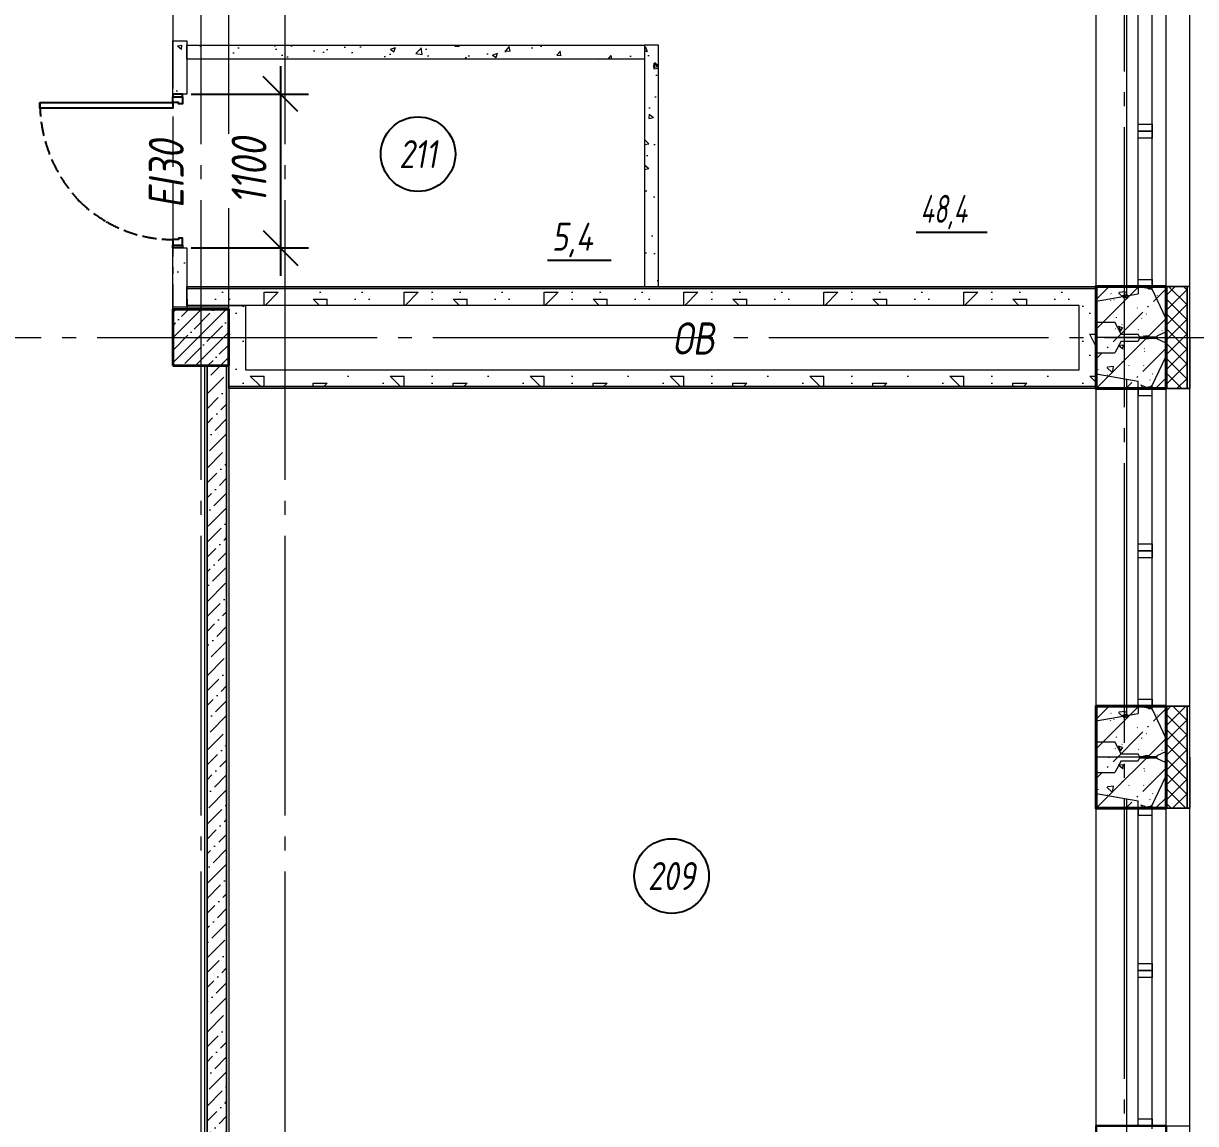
# Model space of a CAD drawing. Header units: millimetres. Extents: x -85420 to 1195317, y -69347 to 470418.
# Drawn here: x 440079 to 448457, y 24958 to 32821 of the extents above; entities that cross this region are included whole.
import ezdxf
from ezdxf import colors
from ezdxf.entities.mleader import LeaderData, LeaderLine
from ezdxf.enums import TextEntityAlignment as Align
from ezdxf.math import Vec2, Vec3

# ---------------------------------------------------------------- set-up
doc = ezdxf.new("R2010")
doc.units = ezdxf.units.MM
for name, pattern in [('GOST2.303 6', [12, 8, -1.5, 1, -1.5]), ('ГОСТ 2.303 4', [7, 5, -2, 0]), ('ГОСТ 2.303 5', [24, 20, -1.5, 1, -1.5]), ('ГОСТ 2.303 6', [12, 8, -1.5, 1, -1.5]), ('осевая', [50.800000000000004, 31.75, -6.35, 6.35, -6.35])]:
    doc.linetypes.add(name, pattern=pattern)
for name, color, linetype, lineweight in [('!М_Отверстия в перекрытиях', 253, 'Continuous', 15), ('!М_Перегородки_пеноблок', 7, 'Continuous', 20), ('!ФС_Ригели_балки', 251, 'ГОСТ 2.303 6', 15), ('+АР_Осевые линии', 252, 'GOST2.303 6', 9), ('+АР_Стены внутренние', 250, 'Continuous', 18), ('АР_Колонны', 5, 'Continuous', 35), ('АР_колонны штриховка', 193, 'Continuous', 5), ('АР_Окна', 4, 'Continuous', 9), ('АР_Отметки', 7, 'Continuous', 5), ('АР_Сущ Несущая стена', 250, 'Continuous', 50), ('АР_штриховка несущих стен', 250, 'Continuous', 0), ('Колонны', 7, 'Continuous', 25), ('СПДС_+АР_Стены', 250, 'Continuous', 20), ('СПДС_РАЗМЕРЫ', 252, 'Continuous', 0), ('стены', 7, 'Continuous', 40), ('ТОНКАЯ', 253, 'Continuous', 0), ('ЭКСПЛИКАЦИЯ', 7, 'Continuous', 5)]:
    doc.layers.add(name, color=color, linetype=linetype, lineweight=lineweight)
doc.layers.add('ОСИ', color=7, linetype='осевая', lineweight=13, true_color=0x999999)
doc.layers.add('ПБ_граница', color=7, linetype='ГОСТ 2.303 4', lineweight=40, true_color=0xdb0000)
doc.styles.add('ISOCPEUR', font='', dxfattribs={"height": 250})
doc.styles.add('ГОСТ 2.304', font='CS_Gost2304.shx', dxfattribs={"oblique": 10})
doc.styles.get('ISOCPEUR').set_extended_font_data('ISOCPEUR', italic=True)
doc.dimstyles.new('СПДС', dxfattribs={"dimscale": 100, "dimtxt": 2.5, "dimasz": 2.5, "dimexe": 2, "dimexo": 0.625, "dimgap": 1, "dimtad": 1, "dimdec": 0, "dimrnd": 5, "dimtxsty": 'ГОСТ 2.304', "dimblk": 'OBLIQUE', "dimblk1": 'OBLIQUE', "dimblk2": 'OBLIQUE', "dimcen": 2.5, "dimdle": 2, "dimadec": 0, "dimazin": 2, "dimtfac": 0.75, "dimtdec": 4, "dimtmove": 1, "dimatfit": 3, "dimfxl": 1, "dimtfill": 1, "dimtolj": 1, "dimarcsym": 1})
pattern_1 = [(140, (1.188196848629141e-13, 1.000000000000119), (31.87817107780612, 364.369337992008), [38.1, -419.1]), (85, (1.188196848629141e-13, 1.000000000000119), (-382.1136904780703, -70.48684284993874), [30.48, -335.28116834]), (190.4514447, (2.656507000000114, 31.36401400000012), (-350.2355038243903, 293.8824941807065), [32.38001759999999, -356.1804891999999]), (136.1842, (-101.5999999999999, 1.000000000000103), (84.08465586545421, 542.1580817842598), [57.14999999999998, -628.6499999999996]), (186.6355576099999, (-94.5929999999999, 46.17980000000011), (-494.8522491954431, 474.808268103006), [48.57004627999999, -534.2712163199999]), (81.18415116999998, (-101.5999999999999, 1.000000000000103), (-494.8522491710654, 474.808268129954), [45.71993414, -502.91946384]), (111, (-76.1999999999999, 51.8000000000001), (204.5303963741752, 303.2287825382651), [38.09999999999999, -419.0999999999999]), (55.99999999999997, (-76.1999999999999, 51.8000000000001), (-368.3759322446385, 123.6040566952941), [30.47999999999999, -335.2799999999999]), (161.451445, (-59.1558001999999, 77.0690652000001), (-163.8455377718105, 426.8328385574322), [32.38001759999998, -356.1798751999998]), (127.5, (1.188196848629141e-13, 1.000000000000119), (-169.1100777463062, 6.177206501183606), [0, -331.216, 0, -340.36, 0, -336.55]), (97.49999999999996, (1.188196848629141e-13, 1.000000000000119), (-200.361149636239, 133.6393250206115), [0, -194.056, 0, -323.5959999999999, 0, -128.27]), (57.49999999999999, (1.370371414875109e-13, -112.2839999999999), (11.45748798534684, 271.1811903337428), [0, -127, 0, -396.24, 0, -525.7799999999999]), (47.5, (1.452064045478682e-13, -163.0839999999999), (-50.85298206666611, 296.2583627720361), [0, -165.1, 0, -263.1439999999999, 0, -373.3799999999999])]
pattern_2 = [(45, (150, 150), (0, 1000.000000019025), [141.4, -282.8, 70.7, -424.3000000000001, 141.4, -353.6135624]), (135, (800.0000000000001, 200), (-1000.000000019025, 8.881784197001254e-14), [141.4, -212.1, 70.7, -353.6000000000001, 141.4, -495.0135624]), (63.43494882, (0, 0), (5.099862754320839e-08, 1000.000000000094), [111.8, -447.2, 111.8, -447.233989, 0, 0]), (116.5650512, (0, 0), (-4.000643816226557e-07, 1000.000000000094), [111.8, -447.2000000000001, 111.8, -447.2339890000001, 0, 0]), (0, (0, 100), (0, 1000), [50.00000000000001, -400.0000000000001, 100, -400.0000000000001, 50.00000000000001, 0]), (0, (0, 250), (0, 1000), [-150, 100, -400.0000000000001, 0, -350.0000000000001, 0]), (0, (0, 300.0000000000001), (0, 1000), [-400.0000000000001, 0, -300.0000000000001, 100, -200, 0]), (0, (0, 450.0000000000001), (0, 1000), [-200, 0, -250, 100, -450.0000000000001, 0]), (0, (0, 600.0000000000001), (0, 1000), [-200, 100, -400.0000000000001, 100, -200, 0]), (0, (0, 850.0000000000001), (0, 1000), [-150, 100, -200, 0, -550.0000000000001, 0]), (0, (0, 900.0000000000001), (0, 1000), [-200, 0, -600.0000000000001, 100, -100, 0]), (90, (50.00000000000001, 200), (-1000, 6.123233995736768e-14), [-300.0000000000001, 0, -300.0000000000001, 0, -400.0000000000001, 0]), (90, (150, 0), (-1000, 6.123233995736768e-14), [-150, 100, -400.0000000000001, 0, -350.0000000000001, 0]), (90, (250, 0), (-1000, 6.123233995736768e-14), [-400.0000000000001, 0, -350.0000000000001, 100, -150, 0]), (90, (800.0000000000001, 0), (-1000, 6.123233995736768e-14), [-200, 100, -500.0000000000001, 100, -100, 0]), (90, (100, 100), (-1000, 6.123233995736768e-14), [-300.0000000000001, 0, -350.0000000000001, 0, -350.0000000000001, 0]), (90, (200, 100), (-1000, 6.123233995736768e-14), [-250, 0, -550.0000000000001, 0, -200, 0]), (90, (300.0000000000001, 150), (-1000, 6.123233995736768e-14), [-500.0000000000001, 0, -150, 0, -350.0000000000001, 0]), (90, (350.0000000000001, 50.00000000000001), (-1000, 6.123233995736768e-14), [-450.0000000000001, 0, -200, 0, -250, 0]), (90, (450.0000000000001, 200), (-1000, 6.123233995736768e-14), [-400.0000000000001, 0, -150, 0, -400.0000000000001, 0]), (90, (500.0000000000001, 250), (-1000, 6.123233995736768e-14), [-450.0000000000001, 0, -200, 0, -350.0000000000001, 0]), (90, (550.0000000000001, 0), (-1000, 6.123233995736768e-14), [-600.0000000000001, 0, -250, 0, -150, 0]), (90, (600.0000000000001, 150), (-1000, 6.123233995736768e-14), [-200, 0, -400.0000000000001, 0, -400.0000000000001, 0]), (90, (650.0000000000001, 100), (-1000, 6.123233995736768e-14), [-450.0000000000001, 0, -250, 0, -300.0000000000001, 0]), (90, (700.0000000000001, 50.00000000000001), (-1000, 6.123233995736768e-14), [-400.0000000000001, 0, -300.0000000000001, 0, -300.0000000000001, 0]), (90, (800.0000000000001, 100), (-1000, 6.123233995736768e-14), [-300.0000000000001, 0, -300.0000000000001, 0, -400.0000000000001, 0]), (90, (900.0000000000001, 150), (-1000, 6.123233995736768e-14), [-400.0000000000001, 0, -200, 0, -400.0000000000001, 0]), (90, (950.0000000000001, 200), (-1000, 6.123233995736768e-14), [-150, 0, -600.0000000000001, 0, -250, 0])]
pattern_3 = [(45, (0, 0), (-53.03300858899107, 53.03300858899107), []), (135, (0, 0), (-53.03300858899107, -53.03300858899107), [])]

# ---------------------------------------------------------------- blocks, each defined once
blk = doc.blocks.new('_Oblique')
at = {"color": 0, "linetype": 'ByBlock', "lineweight": -2}
blk.add_line((-0.5, -0.5), (0.5, 0.5), dxfattribs=at)
blk = doc.blocks.new('*D335')
at = {"layer": 'Defpoints', "color": 0, "ltscale": 100, "transparency": 16777216}
for p in [(441216.3723544184, 32316.89848977362), (441216.3723544184, 31216.89848977361), (441916.3723544184, 31216.89848977361)]:
    blk.add_point(p, dxfattribs=at)
at = {"layer": 'СПДС_РАЗМЕРЫ', "color": 0, "lineweight": -2, "ltscale": 100, "transparency": 16777216}
for p, q in [((441916.3723544184, 32516.89848977362), (441916.3723544184, 31016.89848977361)), ((441278.8723544184, 32316.89848977362), (442116.3723544184, 32316.89848977362)), ((441278.8723544184, 31216.89848977361), (442116.3723544184, 31216.89848977361))]:
    blk.add_line(p, q, dxfattribs=at)
at = {"layer": 'СПДС_РАЗМЕРЫ', "color": 0, "lineweight": -2, "ltscale": 100, "transparency": 16777216, "xscale": 250, "yscale": 250, "zscale": 250}
for p, rotation in [((441916.3723544184, 32316.89848977362), 90), ((441916.3723544184, 31216.89848977361), 270)]:
    blk.add_blockref('_Oblique', p, dxfattribs=dict(at, rotation=rotation))
at = {"layer": 'СПДС_РАЗМЕРЫ', "color": 0, "ltscale": 100, "transparency": 16777216, "insert": (441691.3723543559, 31766.89848977362), "char_height": 250, "attachment_point": 5, "rotation": 90, "style": 'ГОСТ 2.304', "bg_fill": 3, "box_fill_scale": 1.1, "bg_fill_color": 256, "bg_fill_true_color": 13158600, "bg_fill_transparency": 0}
blk.add_mtext('\\A1;1100', dxfattribs=at)
blk = doc.blocks.new('*U112')
at = {"lineweight": 15}
h = blk.add_hatch(dxfattribs=at)
h.set_pattern_fill('AR-CONC', color=256, scale=2, angle=90)
h.set_pattern_definition(pattern_1)
h.paths.add_polyline_path([(1.189804971278817e-13, 1.18849374786123e-13), (5.796751967324099e-14, 379.486260346428), (100.0000000000001, 379.486260346428), (100.0000000000001, 1.350617236246481e-13)])
at = {"linetype": 'ByBlock', "ltscale": 100, "transparency": 33554687}
blk.add_lwpolyline([(1.189804971278817e-13, 1.189804971278817e-13), (5.795445207746397e-14, 379.486260346428), (100.0000000000001, 379.486260346428), (100.0000000000001, 1.350617236246481e-13)], close=True, dxfattribs=at)
blk = doc.blocks.new('*U125')
at = {"lineweight": 15}
h = blk.add_hatch(dxfattribs=at)
h.set_pattern_fill('AR-CONC', color=256, scale=2, angle=270)
h.set_pattern_definition([(320, (1.190188447129346e-13, -0.9999999999998811), (-31.87817107780616, -364.369337992008), [38.1, -419.1]), (265, (1.190188447129346e-13, -0.9999999999998811), (382.1136904780703, 70.4868428499387), [30.48, -335.28116834]), (10.45144469999994, (-2.65650699999988, -31.36401399999988), (350.2355038243902, -293.8824941807065), [32.38001759999999, -356.1804891999999]), (316.1841999999999, (101.6000000000001, -0.9999999999998771), (-84.08465586545428, -542.1580817842598), [57.14999999999998, -628.6499999999996]), (6.635557609999926, (94.59300000000015, -46.17979999999989), (494.8522491954431, -474.808268103006), [48.57004627999999, -534.2712163199999]), (261.18415117, (101.6000000000001, -0.9999999999998771), (494.8522491710653, -474.8082681299541), [45.71993414, -502.91946384]), (290.9999999999999, (76.20000000000014, -51.79999999999987), (-204.5303963741752, -303.2287825382651), [38.09999999999999, -419.0999999999999]), (236, (76.20000000000014, -51.79999999999987), (368.3759322446385, -123.6040566952941), [30.47999999999999, -335.2799999999998]), (341.4514449999999, (59.15580020000012, -77.06906519999987), (163.8455377718105, -426.8328385574322), [32.38001759999998, -356.1798751999998]), (307.5, (1.190188447129346e-13, -0.9999999999998811), (169.1100777463062, -6.177206501183626), [0, -331.216, 0, -340.36, 0, -336.55]), (277.4999999999999, (1.190188447129346e-13, -0.9999999999998811), (200.361149636239, -133.6393250206115), [0, -194.056, 0, -323.5959999999999, 0, -128.27]), (237.5, (1.146746768877987e-13, 112.2840000000001), (-11.45748798534688, -271.1811903337428), [0, -127, 0, -396.2399999999999, 0, -525.7799999999997]), (227.5, (1.1272661956711e-13, 163.0840000000001), (50.85298206666607, -296.2583627720361), [0, -165.0999999999999, 0, -263.1439999999999, 0, -373.3799999999999])])
edge = h.paths.add_edge_path()
edge.add_line((-1.778716063327579e-13, -1724.956502206798), (99.9999999999998, -1724.956502206798))
edge.add_line((1.784707456918226e-13, 1.192379528447418e-13), (-1.778738299463947e-13, -1724.956502206798))
edge.add_line((100.0000000000002, 9.832231965022753e-14), (1.989519660128281e-13, 1.189804971278818e-13))
edge.add_line((99.9999999999998, -1724.956502206798), (100.0000000000002, -2.273736754432321e-13))
at = {"linetype": 'ByBlock', "ltscale": 100, "transparency": 33554687}
blk.add_lwpolyline([(1.784707456918226e-13, 1.189804971278818e-13), (-1.778738299463947e-13, -1724.956502206798), (99.9999999999998, -1724.956502206798), (100.0000000000002, 9.832231965022753e-14)], close=True, dxfattribs=at)
blk = doc.blocks.new('*U113')
at = {"lineweight": 15}
h = blk.add_hatch(dxfattribs=at)
h.set_pattern_fill('AR-CONC', color=256, scale=2, angle=360)
h.set_pattern_definition([(49.99999999999999, (1.00000000000006, 5.946736380903647e-14), (364.369337992008, -31.87817107780618), [38.1, -419.1]), (355, (1.00000000000006, 5.946736380903647e-14), (-70.48684284993867, 382.1136904780703), [30.48, -335.28116834]), (100.4514446999999, (31.36401400000006, -2.656506999999941), (293.8824941807065, 350.2355038243902), [32.38001759999999, -356.1804891999999]), (46.18419999999995, (1.000000000000062, 101.6000000000001), (542.1580817842598, -84.08465586545431), [57.14999999999998, -628.6499999999997]), (96.63555760999995, (46.17980000000006, 94.59300000000007), (474.8082681030061, 494.852249195443), [48.57004627999999, -534.2712163199999]), (351.18415117, (1.000000000000062, 101.6000000000001), (474.8082681299541, 494.8522491710652), [45.71993414, -502.91946384]), (20.99999999999998, (51.80000000000005, 76.20000000000007), (303.228782538265, -204.5303963741752), [38.09999999999999, -419.1]), (326, (51.80000000000005, 76.20000000000007), (123.6040566952942, 368.3759322446385), [30.47999999999999, -335.2799999999999]), (71.45144499999996, (77.06906520000005, 59.15580020000006), (426.8328385574323, 163.8455377718105), [32.38001759999998, -356.1798751999998]), (37.49999999999999, (1.00000000000006, 5.946736380903647e-14), (6.177206501183637, 169.1100777463062), [0, -331.216, 0, -340.36, 0, -336.55]), (7.499999999999953, (1.00000000000006, 5.946736380903647e-14), (133.6393250206115, 200.361149636239), [0, -194.056, 0, -323.5959999999999, 0, -128.27]), (327.5, (-112.2839999999999, 6.205984038363095e-14), (271.1811903337428, -11.45748798534689), [0, -127, 0, -396.24, 0, -525.7799999999999]), (317.5, (-163.0839999999999, 6.322238593277649e-14), (296.2583627720361, 50.85298206666605), [0, -165.1, 0, -263.1439999999999, 0, -373.3799999999999])])
h.paths.add_polyline_path([(3271.027478672099, -1.537658889105842e-14), (3271.027478672099, -100), (5.720177307349691e-14, -99.99999999999994), (5.906386491005833e-14, 5.949024856394087e-14)])
at = {"linetype": 'ByBlock', "ltscale": 100, "transparency": 33554687}
blk.add_lwpolyline([(5.949024856394085e-14, 5.949024856394087e-14), (3271.027478672099, -1.536641357115577e-14), (3271.027478672099, -100), (5.720177307349691e-14, -99.99999999999994)], close=True, dxfattribs=at)
blk = doc.blocks.new('*U124')
at = {"lineweight": 15}
h = blk.add_hatch(dxfattribs=at)
h.set_pattern_fill('AR-CONC', color=256, scale=2, angle=90)
h.set_pattern_definition(pattern_1)
h.paths.add_polyline_path([(100.0000000000001, 1.350617236246481e-13), (1.189804971278817e-13, 1.189603970885855e-13), (4.815592369311616e-14, 440.4832797878189), (100, 440.4832797878189)])
at = {"linetype": 'ByBlock', "ltscale": 100, "transparency": 33554687}
blk.add_lwpolyline([(1.189804971278817e-13, 1.189804971278817e-13), (4.814538322481727e-14, 440.4832797878189), (100, 440.4832797878189), (100.0000000000001, 1.350617236246481e-13)], close=True, dxfattribs=at)
blk = doc.blocks.new('Колонна 400х400')
at = {"layer": 'АР_колонны штриховка'}
h = blk.add_hatch(dxfattribs=at)
h.set_pattern_fill('ANSI35', color=256, scale=20)
h.set_pattern_definition([(45, (-139655.8754315234, -114865.3000987881), (-89.80256121069154, 89.80256121069154), []), (45, (-139566.0728315234, -114865.3000987881), (-89.80256121069154, 89.80256121069154), [158.75, -31.75, 0, -31.75])])
h.paths.add_polyline_path([(-6.676418706774712e-08, 3.284076228737831e-07), (399.9999999332358, 3.284076228737831e-07), (399.9999999332358, 400.0000003284076), (-6.676418706774712e-08, 400.0000003284076)])
at = {"layer": 'АР_Колонны'}
blk.add_lwpolyline([(0, 0), (400, 0), (400, 400), (0, 400)], close=True, dxfattribs=at)
blk = doc.blocks.new('НП 3033')
at = {"layer": 'АР_Окна', "ltscale": 100}
for p, q in [((365, 500), (2635, 500)), ((365, 400), (2635, 400)), ((365, 300), (2635, 300)), ((365, 220), (2635, 220)), ((365, 0), (2635, 0))]:
    blk.add_line(p, q, dxfattribs=at)
for points in [[(365, 300), (365, 500), (365, 670), (2635, 670), (2635, 300)], [(365, 300), (415, 300), (415, 400), (365, 400)], [(1450, 400), (1425, 400), (1425, 300), (1450, 300), (1475, 300), (1475, 400), (1437.5, 400)], [(1500, 400), (1475, 400), (1475, 300), (1500, 300), (1525, 300), (1525, 400), (1487.5, 400)], [(2635, 300), (2585, 300), (2585, 400), (2635, 400)]]:
    blk.add_lwpolyline(points, dxfattribs=at)
at = {"layer": 'СПДС_+АР_Стены', "ltscale": 100}
for points in [[(8.419446744138052e-15, 670), (8.419446744138052e-15, 670), (365, 670), (365, 670)], [(3000, 670), (3000, 670), (2635, 670), (2635, 670)]]:
    blk.add_lwpolyline(points, dxfattribs=at)
at = {"layer": 'стены', "ltscale": 100}
for p, q in [((2960, 500), (2860, 500)), ((0, 0), (0, 0))]:
    blk.add_line(p, q, dxfattribs=at)
at = {"layer": 'стены', "lineweight": 30, "ltscale": 100}
blk.add_lwpolyline([(0, 0), (365, 0), (365, 500), (0, 500)], dxfattribs=at)
at = {"layer": 'стены', "ltscale": 100}
blk.add_lwpolyline([(3000, 500), (2635, 500), (2635, 0), (3000, 0)], dxfattribs=at)
blk = doc.blocks.new('*U53')
at = {"linetype": 'ГОСТ 2.303 5', "ltscale": 50}
blk.add_lwpolyline([(8560, 400), (0, 400), (0, 0), (8560, 1.818989403545856e-12)], close=True, dxfattribs=at)
blk = doc.blocks.new('Из_буфера30619')
at = {"rotation": 270}
blk.add_blockref('*U53', (-1019.999999993481, -31219.99999999977), dxfattribs=at)
blk = doc.blocks.new('обследование 2 этаж 1245')
at = {"layer": 'ТОНКАЯ', "ltscale": 100}
for p, q in [((7060, -40820), (7060, -38100)), ((6560, -40700), (6560, -38220)), ((6780, -40661.8666666667), (6780, -38258.1333333333)), ((6860, -40595), (6860, -38325)), ((6960, -40617), (6960, -38303)), ((6860, -40595), (6950, -40610)), ((6860, -40595), (6860, -40648)), ((6950, -40610), (6960, -40617)), ((6960, -40617), (7055, -40818)), ((6560, -40700), (6860, -40648)), ((6560, -40700), (6560, -40850)), ((6560, -40850), (6695, -40850)), ((6560, -40960), (6560, -40850)), ((6740, -40935), (6695, -40850)), ((7055, -40818), (7060, -40820)), ((7060, -40920), (7060, -40820)), ((6995, -40960), (6560, -40960)), ((6995, -40960), (6560, -40960)), ((6560, -40960), (6560, -41070)), ((6740, -40935), (6860, -40935)), ((6870, -40955), (6860, -40935)), ((6870, -40965), (6860, -40985)), ((6870, -40955), (6908, -40955)), ((6870, -40965), (6908, -40965)), ((6913, -40950), (6908, -40955)), ((6913, -40970), (6908, -40965)), ((6933, -40950), (6913, -40950)), ((6933, -40970), (6913, -40970)), ((6938, -40955), (6933, -40950)), ((6938, -40965), (6933, -40970)), ((6938, -40955), (6995, -40955)), ((6938, -40960), (6995, -40960)), ((6938, -40960), (6995, -40960)), ((6938, -40965), (6995, -40965)), ((7060, -40920), (6995, -40950)), ((6995, -40950), (6995, -40955)), ((6995, -40955), (6995, -40960)), ((6995, -40965), (6995, -40960)), ((6995, -40970), (6995, -40965)), ((7060, -41000), (6995, -40970)), ((6740, -40985), (6695, -41070)), ((6740, -40985), (6860, -40985)), ((7060, -41000), (7060, -41100)), ((6560, -41220), (6560, -41070)), ((6560, -41070), (6695, -41070)), ((6960, -41303), (7055, -41102)), ((7055, -41102), (7060, -41100)), ((7060, -43820), (7060, -41100)), ((6560, -43700), (6560, -41220)), ((6560, -41220), (6860, -41272)), ((6780, -43661.8666666667), (6780, -41258.1333333333)), ((6860, -41325), (6860, -41272)), ((6950, -41310), (6960, -41303)), ((6960, -43617), (6960, -41303)), ((6860, -41325), (6950, -41310)), ((6860, -43595), (6860, -41325)), ((6560, -43700), (6860, -43648)), ((6860, -43595), (6950, -43610)), ((6860, -43595), (6860, -43648)), ((6950, -43610), (6960, -43617)), ((6960, -43617), (7055, -43818)), ((6560, -43700), (6560, -43850)), ((7055, -43818), (7060, -43820)), ((6560, -43850), (6695, -43850)), ((6560, -43960), (6560, -43850)), ((6740, -43935), (6695, -43850)), ((7060, -43920), (7060, -43820)), ((6995, -43960), (6560, -43960)), ((6995, -43960), (6560, -43960)), ((6560, -43960), (6560, -44070)), ((6740, -43985), (6695, -44070)), ((6740, -43935), (6860, -43935)), ((6740, -43985), (6860, -43985)), ((6870, -43955), (6860, -43935)), ((6870, -43965), (6860, -43985)), ((6870, -43955), (6908, -43955)), ((6870, -43965), (6908, -43965)), ((6913, -43950), (6908, -43955)), ((6913, -43970), (6908, -43965)), ((6933, -43950), (6913, -43950)), ((6933, -43970), (6913, -43970)), ((6938, -43955), (6933, -43950)), ((6938, -43965), (6933, -43970)), ((6938, -43955), (6995, -43955)), ((6938, -43960), (6995, -43960)), ((6938, -43960), (6995, -43960)), ((6938, -43965), (6995, -43965)), ((7060, -43920), (6995, -43950)), ((6995, -43950), (6995, -43955)), ((6995, -43955), (6995, -43960)), ((6995, -43965), (6995, -43960)), ((6995, -43970), (6995, -43965)), ((7060, -44000), (6995, -43970)), ((6560, -44220), (6560, -44070)), ((6560, -44070), (6695, -44070)), ((7060, -44000), (7060, -44100)), ((6960, -44303), (7055, -44102)), ((7055, -44102), (7060, -44100)), ((7060, -46820), (7060, -44100)), ((6560, -46700), (6560, -44220)), ((6560, -44220), (6860, -44272)), ((6780, -46661.8666666667), (6780, -44258.1333333333)), ((6860, -44325), (6860, -44272)), ((6860, -44325), (6950, -44310)), ((6950, -44310), (6960, -44303)), ((6960, -46617), (6960, -44303)), ((6860, -46595), (6860, -44325))]:
    blk.add_line(p, q, dxfattribs=at)
blk = doc.blocks.new('A$C314F1C93')
at = {"layer": '+АР_Осевые линии', "linetype": 'ГОСТ 2.303 5', "lineweight": 0, "ltscale": 100}
for p, q in [((17540.00000000047, 64752.65710872156), (17540.00000000047, -9752.23746942038)), ((10940.00000000047, 64233.04186645093), (10940.00000000047, -9232.622227149745)), ((11540.00000000047, 64233.04186645093), (11540.00000000047, -9232.622227149745))]:
    blk.add_line(p, q, dxfattribs=at)
blk.add_lwpolyline([(-4199.99999999968, 15249.99999999988), (75280.00000000006, 15249.99999999988)], dxfattribs=at)
blk = doc.blocks.new('_DotSmall')
at = {"color": 0, "linetype": 'ByBlock', "const_width": 0.5}
blk.add_lwpolyline([(-0.0625, 0, 1), (0.0625, 0, 1)], format="xyb", close=True, dxfattribs=at)
blk = doc.blocks.new('АР план')
at = {"layer": 'АР_Отметки', "lineweight": 9}
ml = blk.add_multileader_mtext('Standard', dxfattribs=at)
ml.set_content('+3,950', color=256, style='ISOCPEUR')
ml.set_leader_properties(color=256, linetype='Continuous', lineweight=-1)
ml.set_arrow_properties(name='DOTSMALL')
ml.build(insert=Vec2(0, 0))
ml.multileader.update_dxf_attribs({"has_text_frame": 1, "text_left_attachment_type": 4, "text_right_attachment_type": 4, "dogleg_length": 100, "arrow_head_size": 180})
ctx = ml.context
ctx.base_point, ctx.char_height, ctx.arrow_head_size, ctx.landing_gap_size, ctx.plane_origin = Vec3(653061.3110686555, 32239.71936149879), 250, 180, 50, Vec3(652979.9176188062, 30972.1551693685)
ctx.left_attachment, ctx.right_attachment = 4, 4
notes = []
notes.append((ctx, [(0, (0, 0, 0), (0, 0), (1, 0), 1, [])]))
ctx.mtext.insert, ctx.mtext.width, ctx.mtext.line_spacing_style, ctx.mtext.flow_direction = Vec3(653111.3110686555, 32573.05269483211), 852.6970314602484, 2, 5
ml = blk.add_multileader_mtext('Standard', dxfattribs=at)
ml.set_content('+1,975', color=256, style='ISOCPEUR')
ml.set_leader_properties(color=256, linetype='Continuous', lineweight=-1)
ml.set_arrow_properties(name='DOTSMALL')
ml.build(insert=Vec2(0, 0))
ml.multileader.update_dxf_attribs({"has_text_frame": 1, "text_left_attachment_type": 4, "text_right_attachment_type": 4, "dogleg_length": 100, "arrow_head_size": 180})
ctx = ml.context
ctx.base_point, ctx.char_height, ctx.arrow_head_size, ctx.landing_gap_size, ctx.plane_origin = Vec3(652749.2966237958, 27128.71309628351), 250, 180, 50, Vec3(655881.3550783198, 25957.03355335795)
ctx.left_attachment, ctx.right_attachment = 4, 4
notes.append((ctx, [(0, (0, 0, 0), (0, 0), (1, 0), 1, [])]))
ctx.mtext.insert, ctx.mtext.width, ctx.mtext.line_spacing_style, ctx.mtext.flow_direction = Vec3(652799.2966237958, 27528.71309628351), 852.6970314602484, 2, 5
ml = blk.add_multileader_mtext('Standard', dxfattribs=at)
ml.set_content('+2,410', color=256, style='ISOCPEUR')
ml.set_leader_properties(color=256, linetype='Continuous', lineweight=-1)
ml.set_arrow_properties(name='DOTSMALL')
ml.build(insert=Vec2(0, 0))
ml.multileader.update_dxf_attribs({"has_text_frame": 1, "text_left_attachment_type": 4, "text_right_attachment_type": 4, "dogleg_length": 100, "arrow_head_size": 180})
ctx = ml.context
ctx.base_point, ctx.char_height, ctx.arrow_head_size, ctx.landing_gap_size, ctx.plane_origin = Vec3(649667.0758553846, 15695.91183566085), 250, 180, 50, Vec3(647505.863485316, 15104.66626217555)
ctx.left_attachment, ctx.right_attachment = 4, 4
notes.append((ctx, [(0, (0, 0, 0), (0, 0), (1, 0), 1, [])]))
ctx.mtext.insert, ctx.mtext.width, ctx.mtext.line_spacing_style, ctx.mtext.flow_direction = Vec3(649717.0758553846, 16029.2451689942), 852.6970314602484, 2, 5
for ctx, leaders in notes:
    for number, flags, end, landing, length, lines in leaders:
        leader = LeaderData()
        leader.index, (leader.has_last_leader_line, leader.has_dogleg_vector, leader.attachment_direction) = number, flags
        leader.last_leader_point, leader.dogleg_vector, leader.dogleg_length = Vec3(end), Vec3(landing), length
        for number, points, colour, breaks in lines:
            line = LeaderLine()
            line.index, line.vertices, line.color, line.breaks = number, Vec3.list(points), colors.encode_raw_color(colour), breaks
            leader.lines.append(line)
        ctx.leaders.append(leader)

msp = doc.modelspace()

# ---------------------------------------------------------------- block references
at = {"layer": 'ОСИ', "ltscale": 40}
msp.add_blockref('A$C314F1C93', (430406.3725916118, 15326.41521031433, 4.999999999999952e-09), dxfattribs=at)

# ---------------------------------------------------------------- next in the draw order: hatches: boundary and pattern name
at = {"layer": '!М_Перегородки_пеноблок', "ltscale": 100}
h = msp.add_hatch(dxfattribs=at)
h.set_pattern_fill('БЕТОННАЯ ПОДГОТОВКА', color=256, scale=100, style=0, pattern_type=2)
h.set_pattern_definition(pattern_2)
h.paths.add_polyline_path([(441246.3730762142, 30926.44145564564), (447746.3730658573, 30926.41520998409), (447746.372581322, 30806.41520998507), (441246.3725916789, 30806.44145564662)], flags=0)
h = msp.add_hatch(dxfattribs=at)
h.set_pattern_fill('БЕТОННАЯ ПОДГОТОВКА', color=256, scale=100, style=0, pattern_type=2)
h.set_pattern_definition(pattern_2)
h.paths.add_polyline_path([(441546.3726008549, 30346.43645717141), (441546.3802656873, 30806.43804542474), (441666.3802656707, 30806.43604591014), (441666.3726008784, 30346.43686840729)], flags=0)
h = msp.add_hatch(dxfattribs=at)
h.set_pattern_fill('БЕТОННАЯ ПОДГОТОВКА', color=256, scale=100, style=0, pattern_type=2)
h.set_pattern_definition(pattern_2)
h.paths.add_polyline_path([(447626.3649172005, 30346.45729309654), (447626.3725813133, 30806.41569452036), (447746.3715989822, 30806.41520998904), (447746.3725813219, 30806.41520997267), (447746.364917224, 30346.45770433242)], flags=0)
h = msp.add_hatch(dxfattribs=at)
h.set_pattern_fill('БЕТОННАЯ ПОДГОТОВКА', color=256, scale=100, style=0, pattern_type=2)
h.set_pattern_definition(pattern_2)
h.paths.add_polyline_path([(441546.3726008653, 30346.43645717141), (447746.372581322, 30346.45770435869), (447746.3729925579, 30226.45770435939), (441546.3730121012, 30226.43645717211)], flags=0)
at = {"layer": '+АР_Стены внутренние', "lineweight": 0, "ltscale": 100}
h = msp.add_hatch(dxfattribs=at)
h.set_pattern_fill('БЕТОН И ИЗДЕЛИЯ ИЗ НЕГО', color=256, scale=30, style=0, pattern_type=2)
h.set_pattern_definition([(45, (0, 0), (39.77475644174331, 145.8407736197254), [187.5, -40.50000000000001, 0, -40.50000000000001])])
h.paths.add_polyline_path([(441531.3725916797, 30376.4152099858), (441531.3725916796, 23992.41219389264), (441391.3725916796, 23992.41219389264), (441391.3725916797, 30376.41520998581)], flags=0)
at = {"layer": 'АР_штриховка несущих стен', "lineweight": 0}
h = msp.add_hatch(dxfattribs=at)
h.set_pattern_fill('FP_1', color=256, angle=90, style=0, pattern_type=2)
h.set_pattern_definition([(225, (226238.7395056369, 419007.9367795632), (212.1320343559643, -212.1320343559643), [300.0000000000001, -50.00000000000001, 10, -50.00000000000001]), (225, (226026.7395056369, 419007.9367795632), (212.1320343559643, -212.1320343559643), []), (140, (226238.7395056369, 419007.9367795632), (31.37586718776049, 358.6306040025252), [37.5, -412.5]), (85, (226238.7395056369, 419007.9367795632), (-376.0956830054848, -69.37609840310988), [30, -330]), (190.4509999999993, (226241.3545056368, 419037.8227795633), (-344.7173363236747, 289.2568028982387), [31.87000000000002, -350.571]), (136.184, (226138.7395056369, 419007.9367795632), (82.7614966388627, 533.6199696404694), [56.25, -618.75]), (186.6359999999993, (226145.6365056369, 419052.4047795633), (-487.0622145359653, 467.3284015511165), [47.80499999999994, -525.8559999999991]), (81.18399999999997, (226138.7395056369, 419007.9367795632), (-487.0580492787813, 467.332636044979), [45, -495]), (111, (226163.7395056367, 419057.9367795632), (201.3095187061823, 298.4540715877155), [37.5, -412.5]), (55.99999999999996, (226163.7395056367, 419057.9367795632), (-362.5748960476323, 121.6571023863739), [29.99999999999998, -329.9999999999997]), (161.451, (226180.5155056368, 419082.8077795632), (-161.2620949745204, 420.1119811543452), [31.87, -350.571]), (127.5, (226238.7395056369, 419007.9367795632), (-166.4469269156558, 6.079927658645317), [3.353, -322.647, 3.353, -331.647, -331.25]), (127.5, (226238.7395056369, 419007.9367795632), (-166.4469269156558, 6.079927658645317), [-661, 3.353, -327.897]), (97.5, (226238.7395056369, 419007.9367795632), (-197.2058559411801, 131.5347687210744), [3.352999999999998, -187.6469999999999, 3.352999999999998, -315.1469999999997, -126.2499999999999]), (97.5, (226238.7395056369, 419007.9367795632), (-197.2058559411801, 131.5347687210744), [-509.4999999999997, 3.352999999999998, -122.8969999999999]), (57.49999999999998, (226238.7395056369, 418896.4367795632), (11.27743586718989, 266.9112180862045), [3.352999999999988, -121.6469999999996, 3.352999999999988, -386.6469999999985, -517.4999999999969]), (57.49999999999998, (226238.7395056369, 418896.4367795632), (11.27743586718989, 266.9112180862045), [-514.9999999999969, 3.352999999999988, -514.1469999999969]), (47.49999999999999, (226238.7395056369, 418846.4367795632), (-50.05249116615892, 291.5930846711931), [3.353, -159.147, 3.353, -255.647, -367.5]), (47.49999999999999, (226238.7395056369, 418846.4367795632), (-50.05249116615892, 291.5930846711931), [-421.5, 3.353, -364.147])])
h.paths.add_polyline_path([(447746.372591679, 30211.4152099858), (448246.372591679, 30211.4152099858), (448246.372591679, 30941.4152099858), (447746.372591679, 30941.4152099858)])
h = msp.add_hatch(dxfattribs=at)
h.set_pattern_fill('FP_1', color=256, angle=90, style=0, pattern_type=2)
h.set_pattern_definition([(225, (226238.7395056369, 416007.9367795632), (212.1320343559643, -212.1320343559643), [300.0000000000001, -50.00000000000001, 10, -50.00000000000001]), (225, (226026.7395056369, 416007.9367795632), (212.1320343559643, -212.1320343559643), []), (140, (226238.7395056369, 416007.9367795632), (31.37586718776049, 358.6306040025252), [37.5, -412.5]), (85, (226238.7395056369, 416007.9367795632), (-376.0956830054848, -69.37609840310988), [30, -330]), (190.4509999999993, (226241.3545056368, 416037.8227795633), (-344.7173363236747, 289.2568028982387), [31.87000000000002, -350.571]), (136.184, (226138.7395056369, 416007.9367795632), (82.7614966388627, 533.6199696404694), [56.25, -618.75]), (186.6359999999993, (226145.6365056369, 416052.4047795633), (-487.0622145359653, 467.3284015511165), [47.80499999999994, -525.8559999999991]), (81.18399999999997, (226138.7395056369, 416007.9367795632), (-487.0580492787813, 467.332636044979), [45, -495]), (111, (226163.7395056367, 416057.9367795632), (201.3095187061823, 298.4540715877155), [37.5, -412.5]), (55.99999999999996, (226163.7395056367, 416057.9367795632), (-362.5748960476323, 121.6571023863739), [29.99999999999998, -329.9999999999997]), (161.451, (226180.5155056368, 416082.8077795632), (-161.2620949745204, 420.1119811543452), [31.87, -350.571]), (127.5, (226238.7395056369, 416007.9367795632), (-166.4469269156558, 6.079927658645317), [3.353, -322.647, 3.353, -331.647, -331.25]), (127.5, (226238.7395056369, 416007.9367795632), (-166.4469269156558, 6.079927658645317), [-661, 3.353, -327.897]), (97.5, (226238.7395056369, 416007.9367795632), (-197.2058559411801, 131.5347687210744), [3.352999999999998, -187.6469999999999, 3.352999999999998, -315.1469999999997, -126.2499999999999]), (97.5, (226238.7395056369, 416007.9367795632), (-197.2058559411801, 131.5347687210744), [-509.4999999999997, 3.352999999999998, -122.8969999999999]), (57.49999999999998, (226238.7395056369, 415896.4367795632), (11.27743586718989, 266.9112180862045), [3.352999999999988, -121.6469999999996, 3.352999999999988, -386.6469999999985, -517.4999999999969]), (57.49999999999998, (226238.7395056369, 415896.4367795632), (11.27743586718989, 266.9112180862045), [-514.9999999999969, 3.352999999999988, -514.1469999999969]), (47.49999999999999, (226238.7395056369, 415846.4367795632), (-50.05249116615892, 291.5930846711931), [3.353, -159.147, 3.353, -255.647, -367.5]), (47.49999999999999, (226238.7395056369, 415846.4367795632), (-50.05249116615892, 291.5930846711931), [-421.5, 3.353, -364.147])])
h.paths.add_polyline_path([(447746.372591679, 27211.4152099858), (448246.372591679, 27211.4152099858), (448246.372591679, 27941.4152099858), (447746.372591679, 27941.4152099858)])
at = {"layer": 'СПДС_+АР_Стены', "lineweight": 9, "ltscale": 100}
h = msp.add_hatch(dxfattribs=at)
h.set_pattern_fill('НЕМЕТАЛЛИЧЕСКИЕ МАТЕРИАЛЫ', color=256, scale=30, style=0, pattern_type=2)
h.set_pattern_definition(pattern_3)
h.paths.add_polyline_path([(448396.372591679, 30211.4152099858), (448396.372591679, 30941.4152099858), (448246.372591679, 30941.4152099858), (448246.372591679, 30211.4152099858)], flags=0)
h = msp.add_hatch(dxfattribs=at)
h.set_pattern_fill('НЕМЕТАЛЛИЧЕСКИЕ МАТЕРИАЛЫ', color=256, scale=30, style=0, pattern_type=2)
h.set_pattern_definition(pattern_3)
h.paths.add_polyline_path([(448396.372591679, 27211.4152099858), (448396.372591679, 27941.4152099858), (448246.372591679, 27941.4152099858), (448246.372591679, 27211.4152099858)], flags=0)

# ---------------------------------------------------------------- next in the draw order: linework, layer by layer
at = {"layer": '!М_Перегородки_пеноблок', "ltscale": 100}
for points in [[(447626.3725813133, 30806.41569452036), (441246.3725916789, 30806.44145564662), (441246.3730762142, 30926.44145564564), (447746.3730658573, 30926.41520998409), (447746.372581322, 30806.41520998507)], [(441546.3726008549, 30346.43645717141), (441546.3802656873, 30806.43804542474), (441666.3802656707, 30806.43604591014), (441666.3726008784, 30346.43686840729)], [(447626.3649172005, 30346.45729309654), (447626.3725813133, 30806.41569452036)], [(447746.3725813219, 30806.41520997267), (447746.364917224, 30346.45770433242)], [(447746.364917224, 30346.45770433242), (447746.372581322, 30346.45770435869), (447746.3729925579, 30226.45770435939), (441546.3730121012, 30226.43645717211), (441546.3726008653, 30346.43645717141)], [(441666.3726008784, 30346.43686840729), (447626.3649172005, 30346.45729309654)]]:
    msp.add_lwpolyline(points, dxfattribs=at)
for points in [[(441246.3731367811, 30941.44145564552), (447746.3731264242, 30941.41520998397), (447746.3730658573, 30926.41520998409), (441246.3730762142, 30926.44145564564)], [(441546.3730121012, 30226.43645717211), (447746.3729925579, 30226.45770435939), (447746.3730439623, 30211.45770435948), (441546.3730635057, 30211.4364571722), (441546.3730121012, 30226.43645717211)]]:
    msp.add_lwpolyline(points, close=True, dxfattribs=at)
at = {"layer": '+АР_Стены внутренние', "ltscale": 100}
for points in [[(441391.3725916797, 30376.41520998581), (441391.3725916796, 23992.41219389264), (441376.3725916796, 23992.41219389264), (441376.3725916797, 30376.41520998581), (441391.3725916797, 30376.41520998581)], [(441531.3725916797, 30376.4152099858), (441531.3725916796, 23992.41219389264), (441391.3725916796, 23992.41219389264), (441391.3725916797, 30376.41520998581)], [(441546.3725916797, 30376.4152099858), (441546.3725916796, 23992.41219389264), (441531.3725916796, 23992.41219389264), (441531.3725916797, 30376.4152099858), (441546.3725916797, 30376.4152099858)]]:
    msp.add_lwpolyline(points, close=True, dxfattribs=at)
at = {"elevation": 4.999999999999952e-09}
msp.add_lwpolyline([(440196.3723544184, 32256.89848977362), (441146.3723544184, 32256.89848977362), (441146.3723544184, 32216.89848977363), (440196.3723544184, 32216.89848977363)], close=True, dxfattribs=at)
at = {"linetype": 'ГОСТ 2.303 4', "ltscale": 20}
for centre, radius, start, end in [((441217.5972895308, 32255.78084649264, 4.999999999999952e-09), 1021.225546694697, 179.9372946985185, 223.3199372542209), ((441146.3723544184, 32226.89848977367, 4.999999999999952e-09), 950.0000000000592, 224.9999999999991, 239.9999999999982), ((441146.3723544184, 32226.89848977367, 4.999999999999952e-09), 950.0000000000592, 240.0000000000015, 270)]:
    msp.add_arc(centre, radius, start, end, dxfattribs=at)
at = {"layer": 'СПДС_+АР_Стены', "ltscale": 100}
for points in [[(448396.372591679, 30211.4152099858), (448396.372591679, 30941.4152099858), (448246.372591679, 30941.4152099858), (448246.372591679, 30211.4152099858), (448396.372591679, 30211.4152099858)], [(448396.372591679, 30941.4152099858), (448396.372591679, 30211.4152099858), (448416.372591679, 30211.4152099858), (448416.372591679, 30941.4152099858), (448396.372591679, 30941.4152099858)], [(448396.372591679, 27211.4152099858), (448396.372591679, 27941.4152099858), (448246.372591679, 27941.4152099858), (448246.372591679, 27211.4152099858), (448396.372591679, 27211.4152099858)], [(448396.372591679, 27941.4152099858), (448396.372591679, 27211.4152099858), (448416.372591679, 27211.4152099858), (448416.372591679, 27941.4152099858), (448396.372591679, 27941.4152099858)]]:
    msp.add_lwpolyline(points, close=True, dxfattribs=at)
at = {"layer": 'стены', "ltscale": 100, "elevation": 4.999999999999952e-09}
for points in [[(448246.372591679, 30941.4152099858), (447746.372591679, 30941.4152099858), (447746.372591679, 30211.4152099858), (448246.372591679, 30211.4152099858)], [(448246.372591679, 27941.4152099858), (447746.372591679, 27941.4152099858), (447746.372591679, 27211.4152099858), (448246.372591679, 27211.4152099858)]]:
    msp.add_lwpolyline(points, close=True, dxfattribs=at)
at = {"layer": 'ЭКСПЛИКАЦИЯ', "linetype": 'Continuous', "lineweight": 25, "ltscale": 100}
for p, q in [((446460.6983392723, 31329.4890885563), (446967.2660433243, 31329.4890885563)), ((443825.5718230997, 31130.14473826436), (444280.5718230997, 31130.14473826436))]:
    msp.add_line(p, q, dxfattribs=at)
for centre in [(442899.6660602659, 31887.36776215566), (444711.9319798434, 26727.28651434067)]:
    msp.add_circle(centre, 266.6666666666667, dxfattribs=at)

# ---------------------------------------------------------------- next in the draw order: block references
at = {"layer": '!М_Перегородки_пеноблок'}
for name, p in [('*U112', (441146.3723544184, 32316.89848977362, 4.999999999999952e-09)), ('*U113', (441246.3722733483, 32666.38475011999, 4.999999999999952e-09)), ('*U125', (444517.3997520204, 32666.38475011999, 4.999999999999952e-09)), ('*U124', (441146.3725916789, 30776.4152099858, 4.999999999999952e-09))]:
    msp.add_blockref(name, p, dxfattribs=at)
at = {"layer": '!ФС_Ригели_балки'}
msp.add_blockref('Из_буфера30619', (442166.3723536048, 70576.41524488508, 4.999999999999952e-09), dxfattribs=at)
at = {"layer": 'АР_Сущ Несущая стена', "xscale": -1, "rotation": 270}
for p in [(447746.372591679, 30576.4152099858, 4.999999999999952e-09), (447746.372591679, 27576.4152099858, 4.999999999999952e-09), (447746.372591679, 24576.4152099858, 4.999999999999952e-09)]:
    msp.add_blockref('НП 3033', p, dxfattribs=at)
at = {"layer": 'Колонны'}
msp.add_blockref('Колонна 400х400', (441146.3725916789, 30376.4152099858, 4.999999999999952e-09), dxfattribs=at)
at = {"layer": 'ТОНКАЯ', "ltscale": 200}
msp.add_blockref('обследование 2 этаж 1245', (441186.372591679, 71536.4152099858, 4.999999999999952e-09), dxfattribs=at)

# ---------------------------------------------------------------- next in the draw order: texts
at = {"layer": '!М_Отверстия в перекрытиях', "ltscale": 50, "insert": (444867.8516963194, 30569.79267661413), "char_height": 230, "width": 2119.999999999973, "attachment_point": 5, "line_spacing_factor": 0.648, "style": 'ГОСТ 2.304'}
msp.add_mtext('ОВ', dxfattribs=at)
at = {"layer": 'ЭКСПЛИКАЦИЯ', "linetype": 'Continuous', "lineweight": 25, "ltscale": 100, "style": 'ГОСТ 2.304', "oblique": 9.999999999999998}
for s, p in [('211', (442899.6660602659, 31887.36776215566)), ('209', (444711.9319798434, 26727.28651434067))]:
    msp.add_text(s, height=200, dxfattribs=at).set_placement(p, align=Align.MIDDLE_CENTER)
at = {"layer": 'ЭКСПЛИКАЦИЯ', "linetype": 'Continuous', "lineweight": 25, "ltscale": 100, "style": 'ГОСТ 2.304', "oblique": 9.999999999999998, "width": 0.7974423286641994}
msp.add_text('48,4', height=200, dxfattribs=at).set_placement((446490.6983392723, 31596.15575522297), align=Align.TOP_LEFT)
at = {"layer": 'ЭКСПЛИКАЦИЯ', "linetype": 'Continuous', "lineweight": 25, "ltscale": 100, "style": 'ГОСТ 2.304', "oblique": 9.999999999999998}
msp.add_text('5,4', height=200, dxfattribs=at).set_placement((443855.5718230997, 31396.81140493103), align=Align.TOP_LEFT)

# ---------------------------------------------------------------- next in the draw order: texts
at = {"layer": 'ПБ_граница', "linetype": 'ByBlock', "lineweight": 0, "ltscale": 100, "insert": (441099.9915828855, 31744.42192694693, 9.99999387676591e-09), "char_height": 250, "width": 1, "attachment_point": 5, "rotation": 90, "line_spacing_factor": 0.5, "style": 'ГОСТ 2.304', "bg_fill": 3, "box_fill_scale": 1.2, "bg_fill_color": 1, "bg_fill_transparency": 0}
msp.add_mtext('EI30', dxfattribs=at)

# ---------------------------------------------------------------- next in the draw order: dimensions: what is measured, and where the dimension line sits
at = {"layer": 'СПДС_РАЗМЕРЫ', "ltscale": 100}
dim = msp.add_linear_dim(base=(441916.3723544184, 31216.89848977361, 4.999999999999952e-09), p1=(441216.3723544184, 32316.89848977362, 4.999999999999952e-09), p2=(441216.3723544184, 31216.89848977361, 4.999999999999952e-09), angle=270, dimstyle='СПДС', dxfattribs=at)
dim.commit()
dim.dimension.update_dxf_attribs({"geometry": '*D335', "text_midpoint": (441691.3723543559, 31766.89848977362, 4.999999999999952e-09)})

# ---------------------------------------------------------------- next in the draw order: linework, layer by layer
at = {"elevation": 4.999999999999952e-09}
for points in [[(441146.3723544184, 32316.89848977362), (441146.3723544184, 32296.89848977362), (441216.3723544184, 32296.89848977362), (441216.3723544184, 32316.89848977362)], [(441146.3723544184, 32256.89848977362), (441146.3723544184, 32296.89848977362), (441216.3723544184, 32296.89848977362), (441216.3723544184, 32246.89848977362), (441186.3723544184, 32246.89848977362), (441186.3723544184, 32256.89848977362)], [(441146.3723544184, 31276.89848977361), (441146.3723544184, 31236.89848977361), (441216.3723544184, 31236.89848977361), (441216.3723544184, 31286.89848977361), (441186.3723544184, 31286.89848977361), (441186.3723544184, 31276.89848977361)], [(441146.3723544184, 31216.89848977361), (441146.3723544184, 31236.89848977361), (441216.3723544184, 31236.89848977361), (441216.3723544184, 31216.89848977361)]]:
    msp.add_lwpolyline(points, close=True, dxfattribs=at)

# ---------------------------------------------------------------- next in the draw order: block references
at = {"color": 12, "true_color": 0xe00000}
msp.add_blockref('АР план', (-85419.90290359053, 14341.5887358326), dxfattribs=at)

# ---------------------------------------------------------------- next in the draw order: leaders
at = {"layer": 'АР_Отметки', "lineweight": 9}
ml = msp.add_multileader_mtext('Standard', dxfattribs=at)
ml.set_content('+2,410', color=256, style='ISOCPEUR')
ml.set_leader_properties(color=256, linetype='Continuous', lineweight=-1)
ml.set_arrow_properties(name='DOTSMALL')
ml.build(insert=Vec2(0, 0))
ml.multileader.update_dxf_attribs({"has_text_frame": 1, "text_left_attachment_type": 4, "text_right_attachment_type": 4, "dogleg_length": 100, "arrow_head_size": 180})
ctx = ml.context
ctx.base_point, ctx.char_height, ctx.arrow_head_size, ctx.landing_gap_size, ctx.plane_origin = Vec3(703103.0309721342, 29209.74974800884), 250, 180, 50, Vec3(700941.8186020657, 28618.50417452354)
ctx.left_attachment, ctx.right_attachment = 4, 4
notes = []
notes.append((ctx, [(0, (0, 0, 0), (0, 0), (1, 0), 1, [])]))
ctx.mtext.insert, ctx.mtext.width, ctx.mtext.line_spacing_style, ctx.mtext.flow_direction = Vec3(703153.0309721342, 29543.08308134218), 852.6970314602484, 2, 5
ml = msp.add_multileader_mtext('Standard', dxfattribs=at)
ml.set_content('+2,410', color=256, style='ISOCPEUR')
ml.set_leader_properties(color=256, linetype='Continuous', lineweight=-1)
ml.set_arrow_properties(name='DOTSMALL')
ml.build(insert=Vec2(0, 0))
ml.multileader.update_dxf_attribs({"has_text_frame": 1, "text_left_attachment_type": 4, "text_right_attachment_type": 4, "dogleg_length": 100, "arrow_head_size": 180})
ctx = ml.context
ctx.base_point, ctx.char_height, ctx.arrow_head_size, ctx.landing_gap_size, ctx.plane_origin = Vec3(703103.0309721342, 29209.74974800884), 250, 180, 50, Vec3(700941.8186020657, 28618.50417452354)
ctx.left_attachment, ctx.right_attachment = 4, 4
notes.append((ctx, [(0, (0, 0, 0), (0, 0), (1, 0), 1, [])]))
ctx.mtext.insert, ctx.mtext.width, ctx.mtext.line_spacing_style, ctx.mtext.flow_direction = Vec3(703153.0309721342, 29543.08308134218), 852.6970314602484, 2, 5
for ctx, leaders in notes:
    for number, flags, end, landing, length, lines in leaders:
        leader = LeaderData()
        leader.index, (leader.has_last_leader_line, leader.has_dogleg_vector, leader.attachment_direction) = number, flags
        leader.last_leader_point, leader.dogleg_vector, leader.dogleg_length = Vec3(end), Vec3(landing), length
        for number, points, colour, breaks in lines:
            line = LeaderLine()
            line.index, line.vertices, line.color, line.breaks = number, Vec3.list(points), colors.encode_raw_color(colour), breaks
            leader.lines.append(line)
        ctx.leaders.append(leader)

doc.saveas('drawing.dxf')
